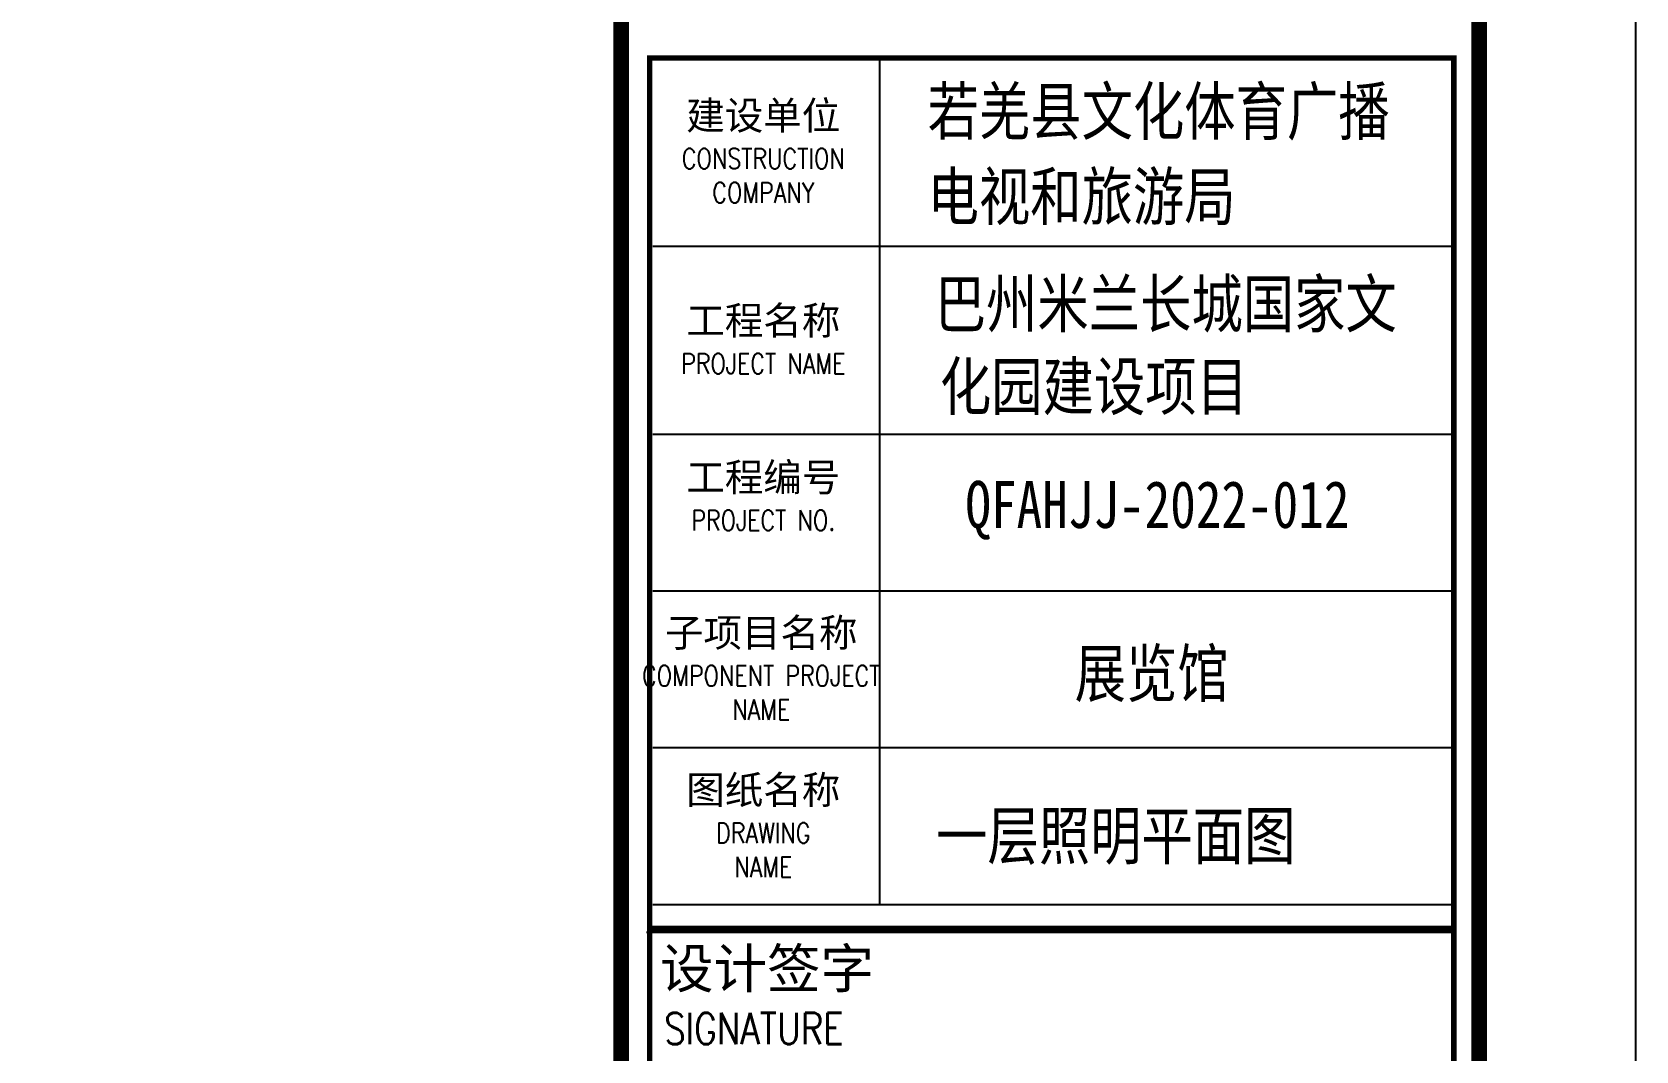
# Model space of a CAD drawing. Extents: x 815029915 to 815825525, y 579155098 to 579748855.
# Drawn here: x 815394869 to 815405096, y 579542053 to 579548554 of the extents above; entities that cross this region are included whole.
import ezdxf
from ezdxf.enums import TextEntityAlignment as Align

# ---------------------------------------------------------------- set-up
doc = ezdxf.new("R2010")
doc.units = 0
doc.header["$LTSCALE"] = 100
doc.header["$MEASUREMENT"] = 0
for name, color, linetype in [('AXIS', 3, 'Continuous'), ('PUB_TITLE', 4, 'Continuous'), ('TK', 7, 'Continuous'), ('ZG-图框层', 4, 'Continuous'), ('zm', 1, 'Continuous')]:
    doc.layers.add(name, color=color, linetype=linetype)
doc.styles.add('-宋体', font='', dxfattribs={"width": 0.8})
doc.styles.add('_TCH_DIM_T3', font='SIMPLEX', dxfattribs={"width": 0.705882, "bigfont": 'GBCBIG'})
doc.styles.add('CCIAD-图框(标题项)', font='')
doc.styles.add('CCIAD-图框(版权说明)', font='txt.shx', dxfattribs={"width": 0.7, "bigfont": 'gbcbig.shx'})
doc.styles.add('STYLE2', font='')
doc.styles.add('图签各称', font='')
doc.styles.add('基本字体', font='simplex.shx', dxfattribs={"height": 180, "bigfont": 'hztxt.shx'})
doc.styles.get('-宋体').set_extended_font_data('SimSun')
doc.styles.get('CCIAD-图框(标题项)').set_extended_font_data('SimHei')
doc.styles.get('STYLE2').set_extended_font_data('SimHei')
doc.styles.get('图签各称').set_extended_font_data('SimSun')
doc.dimstyles.new('_TCH_ARCH-100', dxfattribs={"dimscale": 100, "dimtxt": 2.975, "dimasz": 1, "dimexe": 2.5, "dimexo": 3, "dimgap": 1, "dimtad": 1, "dimdec": 0, "dimzin": 0, "dimdsep": 46, "dimtxsty": '_TCH_DIM_T3', "dimblk": 'ARCHTICK', "dimcen": 0.09, "dimclrt": 7, "dimazin": 2, "dimtfac": 1, "dimtdec": 0, "dimtix": 1, "dimtmove": 2, "dimatfit": 3, "dimfxl": 0, "dimtolj": 1, "dimtzin": 0, "dimarcsym": 0})

# ---------------------------------------------------------------- blocks, each defined once
blk = doc.blocks.new('CCIAD-TK-A0-图签')
at = {"layer": 'TK'}
for p, q in [((1126.32, 185.4), (1177.39, 185.4)), ((1140.77, 185.4), (1140.77, 131.4)), ((1126.32, 173.4), (1177.39, 173.4)), ((1138.32, 173.4), (1177.39, 173.4)), ((1126.32, 161.4), (1177.39, 161.4)), ((1126.32, 151.4), (1177.39, 151.4)), ((1126.32, 151.4), (1177.39, 151.4)), ((1126.32, 141.4), (1177.39, 141.4)), ((1126.32, 141.4), (1177.39, 141.4)), ((1126.32, 131.4), (1177.39, 131.4)), ((1177.19, 129.63), (1126.12, 129.63))]:
    blk.add_line(p, q, dxfattribs=at)
at = {"layer": 'TK', "color": 0}
for p, q in [((1125.92, 129.63), (1177.19, 129.63)), ((1126.12, 129.86), (1177.39, 129.86))]:
    blk.add_line(p, q, dxfattribs=at)
at = {"layer": 'TK'}
for points, const_width in [([(1124.29, 10.46), (1124.29, 831)], 1), ([(1126.12, 129.86), (1177.39, 129.86)], 0.347)]:
    blk.add_lwpolyline(points, dxfattribs=dict(at, const_width=const_width))
blk.add_lwpolyline([(1124.29, 10.46), (1179, 10.46), (1179, 831)], dxfattribs=at)
at = {"layer": 'TK', "const_width": 0.347}
blk.add_lwpolyline([(1126.12, 185.4), (1177.39, 185.4), (1177.39, 13.25), (1126.12, 13.25)], close=True, dxfattribs=at)
at = {"layer": 'TK', "style": 'CCIAD-图框(标题项)'}
blk.add_text('设计签字', height=2.5, dxfattribs=at).set_placement((1126.78, 126.06))
at = {"layer": 'TK', "style": 'CCIAD-图框(版权说明)', "width": 0.8}
blk.add_text('SIGNATURE', height=2, dxfattribs=at).set_placement((1127.04, 122.47))
at = {"layer": 'TK', "char_height": 1.8, "attachment_point": 5, "style": '基本字体'}
for s, insert, width in [('{\\fSimHei|b0|i0|c134|p49;建设单位\\W0.8;\\P\\Fsimplex,hztxt|c134;\\H0.7224x;CONSTRUCTION \\PCOMPANY\\fKaiTi_GB2312|b0|i0|c134|p49;\\H1.3843x; }', (1133.36, 179.4), 11.6), ('{\\fSimHei|b0|i0|c134|p49;工程名称\\fKaiTi_GB2312|b0|i0|c134|p49;\\H1.167x;\\W0.8;\\P\\Fsimplex,hztxt|c134;\\H0.6189x;PROJECT NAME\\H1.3846x; }', (1133.36, 167.4), 11.6), ('{\\fSimHei|b0|i0|c134|p49;工程编号\\W0.8;\\P\\Fsimplex,hztxt|c134;\\H0.7222x;PROJECT NO.}', (1133.36, 157.4), 11.6), ('{\\fSimHei|b0|i0|c134|p49;子项目名称\\W0.8;\\P\\Fsimplex,hztxt|c134;\\H0.7222x;COMPONENT PROJECT NAME\\H1.385x; }', (1133.23, 146.4), 15.6094), ('{\\fSimHei|b0|i0|c134|p49;图纸名称\\W0.8;\\P\\Fsimplex,hztxt|c134;\\H0.7222x;DRAWING \\PNAME }', (1133.36, 136.37), 11.6)]:
    blk.add_mtext(s, dxfattribs=dict(at, insert=insert, width=width))
blk = doc.blocks.new('_ArchTick')
at = {"color": 0, "linetype": 'ByBlock', "const_width": 0.4}
blk.add_lwpolyline([(-0.5, -0.5), (0.5, 0.5)], dxfattribs=at)
blk = doc.blocks.new('*D305')
at = {"layer": 'AXIS', "color": 0, "lineweight": -2, "transparency": 16777216}
for p, q in [((815397752, 579556869), (815400050, 579554571)), ((815384954, 579539828), (815399873, 579554748)), ((815382832, 579541949), (815385130, 579539651))]:
    blk.add_line(p, q, dxfattribs=at)
at = {"layer": 'Defpoints', "color": 0, "transparency": 16777216}
for p in [(815397540, 579557082), (815399873, 579554748), (815382620, 579542162)]:
    blk.add_point(p, dxfattribs=at)
at = {"layer": 'AXIS', "color": 0, "lineweight": -2, "transparency": 16777216, "xscale": 100, "yscale": 100, "zscale": 100}
for p, rotation in [((815399873, 579554748), 44.99999999977111), ((815384954, 579539828), 224.9999999997711)]:
    blk.add_blockref('_ArchTick', p, dxfattribs=dict(at, rotation=rotation))
at = {"layer": 'AXIS', "color": 7, "transparency": 16777216, "insert": (815392238, 579547464), "char_height": 297.5, "attachment_point": 5, "rotation": 45, "style": '_TCH_DIM_T3'}
blk.add_mtext('\\A1;21100', dxfattribs=at)
blk = doc.blocks.new('ll')
at = {"layer": 'ZG-图框层'}
blk.add_lwpolyline([(815136770, 579524220), (815255670, 579524220), (815255670, 579608320), (815136770, 579608320)], close=True, dxfattribs=at)

msp = doc.modelspace()

# ---------------------------------------------------------------- linework, layer by layer
at = {"layer": 'ZG-图框层'}
msp.add_lwpolyline([(815286195.5, 579529893.5), (815405095.5, 579529893.5), (815405095.5, 579613993.5), (815286195.5, 579613993.5)], close=True, dxfattribs=at)
at = {"layer": 'ZG-图框层', "const_width": 100}
msp.add_lwpolyline([(815288695.5, 579530893.5), (815404095.5, 579530893.5), (815404095.5, 579612993.5), (815288695.5, 579612993.5)], close=True, dxfattribs=at)

# ---------------------------------------------------------------- block references
at = {"layer": 'TK', "xscale": 100, "yscale": 100, "zscale": 100}
msp.add_blockref('CCIAD-TK-A0-图签', (815286195.5, 579529847.9), dxfattribs=at)
at = {"layer": 'zm', "color": 1}
msp.add_blockref('ll', (149425.4, 5673.6), dxfattribs=at)

# ---------------------------------------------------------------- texts
at = {"layer": 'PUB_TITLE', "style": '-宋体', "width": 0.8}
for s, p in [('若羌县文化体育广播', (815400579.1, 579547898)), ('电视和旅游局', (815400579.1, 579547354.5)), ('巴州米兰长城国家文', (815400624.6, 579546669.5)), ('化园建设项目', (815400657.7, 579546142.7)), ('展览馆', (815401517, 579544312, 0))]:
    msp.add_text(s, height=300, dxfattribs=at).set_placement(p)
at = {"layer": 'zm', "ltscale": 10, "style": 'STYLE2', "width": 0.8}
msp.add_text('QFAHJJ-2022-012', height=300, dxfattribs=at).set_placement((815402044.5, 579545504.3), align=Align.MIDDLE)
at = {"layer": 'zm', "color": 1, "style": '图签各称', "width": 0.8}
msp.add_text('一层照明平面图', height=300, dxfattribs=at).set_placement((815400633.6, 579543276))

# ---------------------------------------------------------------- dimensions: what is measured, and where the dimension line sits
at = {"layer": 'AXIS'}
dim = msp.add_aligned_dim(p1=(815382620.1, 579542161.6), p2=(815397540, 579557081.6), distance=-3300, dimstyle='_TCH_ARCH-100', dxfattribs=at)
dim.commit()
dim.dimension.update_dxf_attribs({"geometry": '*D305', "text_midpoint": (815392237.6, 579547464)})

doc.saveas('drawing.dxf')
